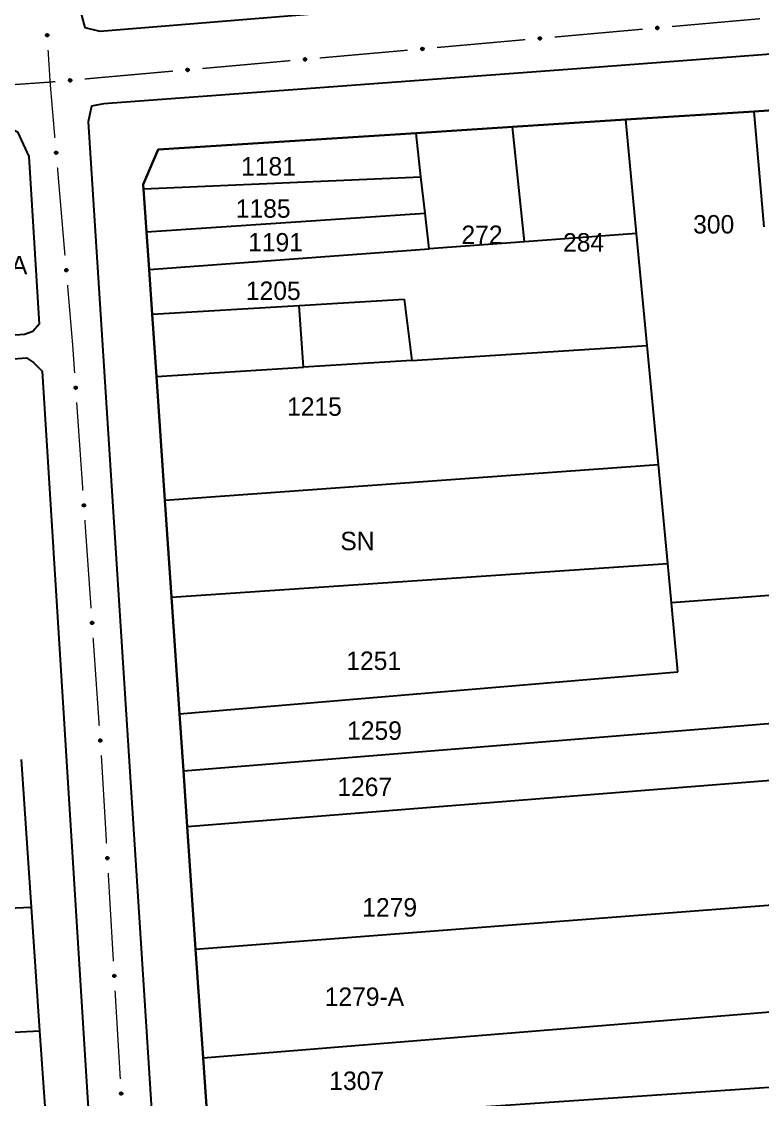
# Model space of a CAD drawing. Extents: x 201225 to 202591, y 4854937 to 4856079.
# Drawn here: x 201458.7 to 201559.3, y 4855629.6 to 4855775.9 of the extents above; entities that cross this region are included whole.
import ezdxf
from ezdxf.enums import TextEntityAlignment as Align

# ---------------------------------------------------------------- set-up
doc = ezdxf.new("R2010")
doc.units = 0
doc.header["$LTSCALE"] = 1.5
doc.header["$MEASUREMENT"] = 0
for name, color, linetype in [('CD_MALHA_LOTES', 7, 'CONTINUOUS'), ('RU-QUADRA', 210, 'CONTINUOUS'), ('SV-EIXO-RUA-PAV', 20, 'CONTINUOUS'), ('SV-RUA-PAVIM', 7, 'CONTINUOUS'), ('Th_NmrPort', 7, 'CONTINUOUS')]:
    doc.layers.add(name, color=color, linetype=linetype)

msp = doc.modelspace()

# ---------------------------------------------------------------- linework, layer by layer
at = {"layer": 'CD_MALHA_LOTES', "linetype": 'Continuous', "flags": 128}
for points in [[(201540.74, 4855762.63), (201558.13, 4855763.75)], [(201558.13, 4855763.75), (201564.02, 4855764.12)], [(201559.51, 4855748.07), (201558.13, 4855763.75)], [(201512.27, 4855760.81), (201525.34, 4855761.65)], [(201525.34, 4855761.65), (201540.74, 4855762.63)], [(201526.98, 4855746.05), (201525.34, 4855761.65)], [(201542.2, 4855747.17), (201540.74, 4855762.63)], [(201477.27, 4855758.58), (201512.27, 4855760.81)], [(201512.93, 4855754.87), (201512.27, 4855760.81)], [(201475.25, 4855753.83), (201477.27, 4855758.58)], [(201475.29, 4855753.23), (201512.93, 4855754.87)], [(201513.49, 4855749.92), (201512.93, 4855754.87)], [(201475.29, 4855753.23), (201475.25, 4855753.83)], [(201475.69, 4855747.4), (201475.29, 4855753.23)], [(201475.69, 4855747.4), (201513.49, 4855749.92)], [(201514.03, 4855745.09), (201513.49, 4855749.92)], [(201476.04, 4855742.28), (201475.69, 4855747.4)], [(201542.2, 4855747.17), (201526.98, 4855746.05)], [(201543.63, 4855731.99), (201542.2, 4855747.17)], [(201526.98, 4855746.05), (201514.03, 4855745.09)], [(201476.04, 4855742.28), (201514.03, 4855745.09)], [(201476.46, 4855736.21), (201476.04, 4855742.28)], [(201496.42, 4855737.41), (201510.66, 4855738.27)], [(201510.66, 4855738.27), (201511.68, 4855729.95)], [(201476.46, 4855736.21), (201496.42, 4855737.41)], [(201497, 4855729.02), (201496.42, 4855737.41)], [(201477.04, 4855727.75), (201476.46, 4855736.21)], [(201511.68, 4855729.95), (201543.63, 4855731.99)], [(201545.15, 4855715.82), (201543.63, 4855731.99)], [(201511.68, 4855729.95), (201497, 4855729.02)], [(201477.04, 4855727.75), (201497, 4855729.02)], [(201478.18, 4855711), (201477.04, 4855727.75)], [(201478.18, 4855711), (201545.15, 4855715.82)], [(201546.42, 4855702.37), (201545.15, 4855715.82)], [(201479.08, 4855697.82), (201478.18, 4855711)], [(201479.08, 4855697.82), (201546.42, 4855702.37)], [(201546.92, 4855697.05), (201546.42, 4855702.37)], [(201480.17, 4855681.98), (201479.08, 4855697.82)], [(201563.87, 4855698.33), (201546.92, 4855697.05)], [(201547.78, 4855687.68), (201546.92, 4855697.05)], [(201480.17, 4855681.98), (201547.78, 4855687.68)], [(201480.69, 4855674.26), (201480.17, 4855681.98)], [(201480.69, 4855674.26), (201580.23, 4855682.3)], [(201458.67, 4855675.79), (201460.03, 4855655.73)], [(201481.21, 4855666.68), (201480.69, 4855674.26)], [(201481.21, 4855666.68), (201580.93, 4855674.6)], [(201482.35, 4855650.02), (201481.21, 4855666.68)], [(201482.35, 4855650.02), (201582.46, 4855657.75)], [(201361.25, 4855651.47), (201460.03, 4855655.73)], [(201460.03, 4855655.73), (201461.18, 4855638.96)], [(201483.36, 4855635.31), (201482.35, 4855650.02)], [(201483.36, 4855635.31), (201583.76, 4855643.45)], [(201362.4, 4855633.83), (201461.18, 4855638.96)], [(201461.18, 4855638.96), (201461.97, 4855627.4)], [(201483.99, 4855626.13), (201483.36, 4855635.31)], [(201483.99, 4855626.13), (201584.71, 4855632.98)]]:
    msp.add_lwpolyline(points, dxfattribs=at)
at = {"layer": 'RU-QUADRA', "linetype": 'Continuous', "flags": 128}
for points in [[(201564.02, 4855764.12), (201558.13, 4855763.75), (201540.74, 4855762.63), (201525.34, 4855761.65), (201512.27, 4855760.81), (201477.27, 4855758.58), (201475.25, 4855753.83), (201475.29, 4855753.23), (201475.69, 4855747.4), (201476.04, 4855742.28), (201476.46, 4855736.21), (201477.04, 4855727.75), (201478.18, 4855711), (201479.08, 4855697.82), (201480.17, 4855681.98), (201480.69, 4855674.26), (201481.21, 4855666.68), (201482.35, 4855650.02), (201483.36, 4855635.31), (201483.99, 4855626.13)], [(201458.67, 4855675.79), (201460.03, 4855655.73), (201461.18, 4855638.96), (201461.97, 4855627.4)]]:
    msp.add_lwpolyline(points, dxfattribs=at)
at = {"layer": 'SV-EIXO-RUA-PAV', "const_width": 0.18}
for points in [[(201547, 4855775.26), (201558.95, 4855776.32)], [(201531.06, 4855773.83), (201543.01, 4855774.9)], [(201515.12, 4855772.41), (201527.08, 4855773.48)], [(201462.33, 4855772.08), (201462.58, 4855768.09)], [(201499.19, 4855770.99), (201511.14, 4855772.05)], [(201483.25, 4855769.56), (201495.2, 4855770.63)], [(201467.31, 4855768.14), (201479.27, 4855769.21)], [(201451.36, 4855766.94), (201462.33, 4855767.7)], [(201462.33, 4855767.7), (201462.6, 4855767.72)], [(201462.58, 4855768.09), (201462.6, 4855767.72)], [(201462.6, 4855767.72), (201463.33, 4855767.79)], [(201462.6, 4855767.72), (201463.25, 4855760.12)], [(201463.6, 4855756.13), (201464.62, 4855744.18)], [(201464.97, 4855740.19), (201465.65, 4855732.22)], [(201465.65, 4855732.22), (201465.66, 4855732.14)], [(201465.66, 4855732.14), (201465.93, 4855728.23)], [(201466.21, 4855724.24), (201467.05, 4855712.27)], [(201467.32, 4855708.28), (201468.16, 4855696.31)], [(201468.44, 4855692.32), (201469.27, 4855680.35)], [(201469.55, 4855676.36), (201469.6, 4855675.64)], [(201469.6, 4855675.64), (201470.26, 4855664.38)], [(201470.49, 4855660.39), (201471.19, 4855648.41)], [(201471.42, 4855644.41), (201472.13, 4855632.43)]]:
    msp.add_lwpolyline(points, dxfattribs=at)
at = {"layer": 'SV-EIXO-RUA-PAV'}
for points in [[(201544.85, 4855775.17), (201544.88, 4855775.21), (201544.92, 4855775.24), (201544.95, 4855775.25), (201544.99, 4855775.26), (201545.02, 4855775.26), (201545.06, 4855775.25), (201545.09, 4855775.23), (201545.13, 4855775.2), (201545.16, 4855775.16), (201545.17, 4855775.13), (201545.18, 4855775.1), (201545.18, 4855775.06), (201545.17, 4855775.02), (201545.15, 4855774.99), (201545.12, 4855774.95), (201545.09, 4855774.92), (201545.05, 4855774.91), (201545.02, 4855774.9), (201544.98, 4855774.9), (201544.95, 4855774.91), (201544.91, 4855774.93), (201544.87, 4855774.96), (201544.84, 4855775), (201544.83, 4855775.03), (201544.83, 4855775.06), (201544.83, 4855775.1), (201544.83, 4855775.14), (201544.85, 4855775.17)], [(201462.3, 4855774.23), (201462.34, 4855774.2), (201462.36, 4855774.16), (201462.38, 4855774.13), (201462.38, 4855774.09), (201462.38, 4855774.06), (201462.37, 4855774.02), (201462.35, 4855773.99), (201462.32, 4855773.95), (201462.28, 4855773.92), (201462.25, 4855773.91), (201462.21, 4855773.91), (201462.18, 4855773.91), (201462.14, 4855773.92), (201462.11, 4855773.94), (201462.07, 4855773.97), (201462.04, 4855774), (201462.03, 4855774.04), (201462.03, 4855774.07), (201462.03, 4855774.11), (201462.04, 4855774.14), (201462.06, 4855774.18), (201462.09, 4855774.22), (201462.12, 4855774.24), (201462.16, 4855774.25), (201462.19, 4855774.26), (201462.23, 4855774.26), (201462.26, 4855774.25), (201462.3, 4855774.23)], [(201528.92, 4855773.75), (201528.95, 4855773.79), (201528.98, 4855773.82), (201529.02, 4855773.83), (201529.05, 4855773.83), (201529.08, 4855773.83), (201529.12, 4855773.83), (201529.16, 4855773.81), (201529.2, 4855773.78), (201529.22, 4855773.74), (201529.24, 4855773.71), (201529.24, 4855773.67), (201529.24, 4855773.64), (201529.23, 4855773.6), (201529.22, 4855773.56), (201529.18, 4855773.53), (201529.15, 4855773.5), (201529.12, 4855773.49), (201529.08, 4855773.48), (201529.04, 4855773.48), (201529.01, 4855773.49), (201528.97, 4855773.51), (201528.93, 4855773.54), (201528.91, 4855773.57), (201528.9, 4855773.61), (201528.89, 4855773.64), (201528.89, 4855773.68), (201528.9, 4855773.71), (201528.92, 4855773.75)], [(201512.98, 4855772.33), (201513.01, 4855772.37), (201513.04, 4855772.39), (201513.08, 4855772.41), (201513.11, 4855772.41), (201513.15, 4855772.41), (201513.18, 4855772.4), (201513.22, 4855772.39), (201513.26, 4855772.36), (201513.28, 4855772.32), (201513.3, 4855772.28), (201513.31, 4855772.25), (201513.31, 4855772.22), (201513.3, 4855772.18), (201513.28, 4855772.14), (201513.25, 4855772.1), (201513.21, 4855772.08), (201513.18, 4855772.07), (201513.14, 4855772.06), (201513.11, 4855772.06), (201513.07, 4855772.07), (201513.03, 4855772.08), (201513, 4855772.12), (201512.97, 4855772.15), (201512.96, 4855772.18), (201512.95, 4855772.22), (201512.95, 4855772.25), (201512.96, 4855772.29), (201512.98, 4855772.33)], [(201497.04, 4855770.91), (201497.07, 4855770.94), (201497.11, 4855770.97), (201497.14, 4855770.98), (201497.18, 4855770.99), (201497.21, 4855770.99), (201497.25, 4855770.98), (201497.28, 4855770.96), (201497.32, 4855770.93), (201497.35, 4855770.9), (201497.36, 4855770.86), (201497.37, 4855770.83), (201497.37, 4855770.79), (201497.36, 4855770.76), (201497.34, 4855770.72), (201497.31, 4855770.68), (201497.28, 4855770.65), (201497.24, 4855770.64), (201497.21, 4855770.64), (201497.17, 4855770.64), (201497.14, 4855770.64), (201497.1, 4855770.66), (201497.06, 4855770.69), (201497.03, 4855770.73), (201497.02, 4855770.76), (201497.02, 4855770.8), (201497.02, 4855770.83), (201497.02, 4855770.87), (201497.04, 4855770.91)], [(201481.11, 4855769.48), (201481.14, 4855769.52), (201481.17, 4855769.55), (201481.21, 4855769.56), (201481.24, 4855769.56), (201481.27, 4855769.57), (201481.31, 4855769.56), (201481.35, 4855769.54), (201481.39, 4855769.51), (201481.41, 4855769.47), (201481.43, 4855769.44), (201481.43, 4855769.4), (201481.43, 4855769.37), (201481.42, 4855769.33), (201481.41, 4855769.3), (201481.37, 4855769.26), (201481.34, 4855769.23), (201481.31, 4855769.22), (201481.27, 4855769.21), (201481.23, 4855769.21), (201481.2, 4855769.22), (201481.16, 4855769.24), (201481.12, 4855769.27), (201481.1, 4855769.3), (201481.09, 4855769.34), (201481.08, 4855769.37), (201481.08, 4855769.41), (201481.09, 4855769.44), (201481.11, 4855769.48)], [(201465.17, 4855768.06), (201465.2, 4855768.1), (201465.23, 4855768.12), (201465.27, 4855768.14), (201465.3, 4855768.14), (201465.34, 4855768.14), (201465.37, 4855768.13), (201465.41, 4855768.12), (201465.45, 4855768.09), (201465.47, 4855768.05), (201465.49, 4855768.02), (201465.5, 4855767.98), (201465.5, 4855767.95), (201465.49, 4855767.91), (201465.47, 4855767.87), (201465.44, 4855767.83), (201465.4, 4855767.81), (201465.37, 4855767.8), (201465.33, 4855767.79), (201465.3, 4855767.79), (201465.26, 4855767.8), (201465.22, 4855767.82), (201465.19, 4855767.85), (201465.16, 4855767.88), (201465.15, 4855767.92), (201465.14, 4855767.95), (201465.14, 4855767.99), (201465.15, 4855768.02), (201465.17, 4855768.06)], [(201463.52, 4855758.28), (201463.56, 4855758.25), (201463.59, 4855758.21), (201463.6, 4855758.18), (201463.6, 4855758.15), (201463.6, 4855758.11), (201463.6, 4855758.08), (201463.58, 4855758.04), (201463.55, 4855758), (201463.51, 4855757.97), (201463.48, 4855757.96), (201463.44, 4855757.95), (201463.41, 4855757.95), (201463.37, 4855757.96), (201463.33, 4855757.98), (201463.3, 4855758.01), (201463.27, 4855758.05), (201463.26, 4855758.08), (201463.25, 4855758.12), (201463.25, 4855758.15), (201463.26, 4855758.19), (201463.28, 4855758.23), (201463.31, 4855758.26), (201463.34, 4855758.29), (201463.38, 4855758.3), (201463.41, 4855758.31), (201463.45, 4855758.31), (201463.48, 4855758.3), (201463.52, 4855758.28)], [(201464.89, 4855742.34), (201464.93, 4855742.31), (201464.96, 4855742.27), (201464.97, 4855742.24), (201464.98, 4855742.2), (201464.98, 4855742.17), (201464.97, 4855742.13), (201464.95, 4855742.1), (201464.92, 4855742.06), (201464.88, 4855742.03), (201464.85, 4855742.02), (201464.81, 4855742.01), (201464.78, 4855742.01), (201464.74, 4855742.02), (201464.7, 4855742.04), (201464.67, 4855742.07), (201464.64, 4855742.11), (201464.63, 4855742.14), (201464.62, 4855742.18), (201464.62, 4855742.21), (201464.63, 4855742.25), (201464.65, 4855742.28), (201464.68, 4855742.32), (201464.71, 4855742.35), (201464.75, 4855742.36), (201464.78, 4855742.36), (201464.82, 4855742.37), (201464.86, 4855742.36), (201464.89, 4855742.34)], [(201466.17, 4855726.39), (201466.21, 4855726.36), (201466.23, 4855726.32), (201466.25, 4855726.29), (201466.25, 4855726.25), (201466.25, 4855726.22), (201466.24, 4855726.18), (201466.22, 4855726.15), (201466.19, 4855726.11), (201466.16, 4855726.08), (201466.12, 4855726.07), (201466.09, 4855726.06), (201466.05, 4855726.06), (201466.02, 4855726.07), (201465.98, 4855726.09), (201465.94, 4855726.13), (201465.92, 4855726.16), (201465.9, 4855726.19), (201465.9, 4855726.23), (201465.9, 4855726.27), (201465.91, 4855726.3), (201465.93, 4855726.34), (201465.96, 4855726.37), (201465.99, 4855726.4), (201466.03, 4855726.41), (201466.06, 4855726.42), (201466.1, 4855726.42), (201466.13, 4855726.41), (201466.17, 4855726.39)], [(201467.28, 4855710.43), (201467.32, 4855710.4), (201467.35, 4855710.36), (201467.36, 4855710.33), (201467.36, 4855710.29), (201467.36, 4855710.26), (201467.36, 4855710.22), (201467.34, 4855710.18), (201467.31, 4855710.15), (201467.27, 4855710.12), (201467.23, 4855710.11), (201467.2, 4855710.1), (201467.17, 4855710.1), (201467.13, 4855710.11), (201467.09, 4855710.13), (201467.05, 4855710.16), (201467.03, 4855710.2), (201467.02, 4855710.23), (201467.01, 4855710.27), (201467.01, 4855710.3), (201467.02, 4855710.34), (201467.04, 4855710.38), (201467.07, 4855710.41), (201467.11, 4855710.44), (201467.14, 4855710.45), (201467.18, 4855710.45), (201467.21, 4855710.45), (201467.25, 4855710.45), (201467.28, 4855710.43)], [(201468.4, 4855694.47), (201468.43, 4855694.43), (201468.46, 4855694.4), (201468.47, 4855694.36), (201468.48, 4855694.33), (201468.48, 4855694.3), (201468.47, 4855694.26), (201468.45, 4855694.22), (201468.42, 4855694.19), (201468.38, 4855694.16), (201468.35, 4855694.15), (201468.31, 4855694.14), (201468.28, 4855694.14), (201468.24, 4855694.15), (201468.2, 4855694.17), (201468.17, 4855694.2), (201468.14, 4855694.24), (201468.13, 4855694.27), (201468.12, 4855694.31), (201468.13, 4855694.34), (201468.13, 4855694.38), (201468.15, 4855694.42), (201468.19, 4855694.45), (201468.22, 4855694.48), (201468.25, 4855694.49), (201468.29, 4855694.49), (201468.32, 4855694.49), (201468.36, 4855694.49), (201468.4, 4855694.47)], [(201469.51, 4855678.51), (201469.55, 4855678.47), (201469.57, 4855678.44), (201469.59, 4855678.4), (201469.59, 4855678.37), (201469.59, 4855678.33), (201469.58, 4855678.3), (201469.56, 4855678.26), (201469.53, 4855678.22), (201469.49, 4855678.2), (201469.46, 4855678.19), (201469.43, 4855678.18), (201469.39, 4855678.18), (201469.35, 4855678.19), (201469.32, 4855678.21), (201469.28, 4855678.24), (201469.26, 4855678.28), (201469.24, 4855678.31), (201469.24, 4855678.35), (201469.24, 4855678.38), (201469.25, 4855678.42), (201469.27, 4855678.45), (201469.3, 4855678.49), (201469.33, 4855678.52), (201469.37, 4855678.53), (201469.4, 4855678.53), (201469.44, 4855678.53), (201469.47, 4855678.53), (201469.51, 4855678.51)], [(201470.48, 4855662.53), (201470.51, 4855662.5), (201470.54, 4855662.47), (201470.55, 4855662.43), (201470.55, 4855662.4), (201470.55, 4855662.36), (201470.54, 4855662.33), (201470.53, 4855662.29), (201470.49, 4855662.25), (201470.46, 4855662.23), (201470.42, 4855662.21), (201470.39, 4855662.21), (201470.35, 4855662.21), (201470.32, 4855662.22), (201470.28, 4855662.24), (201470.24, 4855662.27), (201470.22, 4855662.31), (201470.21, 4855662.34), (201470.2, 4855662.38), (201470.2, 4855662.41), (201470.21, 4855662.45), (201470.23, 4855662.49), (201470.26, 4855662.52), (201470.3, 4855662.55), (201470.33, 4855662.56), (201470.37, 4855662.56), (201470.4, 4855662.56), (201470.44, 4855662.55), (201470.48, 4855662.53)], [(201471.41, 4855646.56), (201471.45, 4855646.53), (201471.47, 4855646.49), (201471.48, 4855646.46), (201471.49, 4855646.42), (201471.49, 4855646.39), (201471.48, 4855646.35), (201471.46, 4855646.32), (201471.43, 4855646.28), (201471.39, 4855646.26), (201471.36, 4855646.24), (201471.32, 4855646.24), (201471.29, 4855646.24), (201471.25, 4855646.25), (201471.21, 4855646.27), (201471.18, 4855646.3), (201471.15, 4855646.33), (201471.14, 4855646.37), (201471.14, 4855646.4), (201471.14, 4855646.44), (201471.15, 4855646.47), (201471.16, 4855646.51), (201471.2, 4855646.55), (201471.23, 4855646.57), (201471.27, 4855646.58), (201471.3, 4855646.59), (201471.34, 4855646.59), (201471.37, 4855646.58), (201471.41, 4855646.56)], [(201472.34, 4855630.59), (201472.38, 4855630.56), (201472.41, 4855630.52), (201472.42, 4855630.49), (201472.42, 4855630.45), (201472.42, 4855630.42), (201472.41, 4855630.38), (201472.39, 4855630.34), (201472.36, 4855630.31), (201472.32, 4855630.28), (201472.29, 4855630.27), (201472.25, 4855630.26), (201472.22, 4855630.26), (201472.18, 4855630.27), (201472.15, 4855630.29), (201472.11, 4855630.33), (201472.09, 4855630.36), (201472.07, 4855630.4), (201472.07, 4855630.43), (201472.07, 4855630.47), (201472.08, 4855630.5), (201472.1, 4855630.54), (201472.13, 4855630.58), (201472.17, 4855630.6), (201472.2, 4855630.61), (201472.23, 4855630.62), (201472.27, 4855630.62), (201472.31, 4855630.61), (201472.34, 4855630.59)]]:
    msp.add_lwpolyline(points, close=True, dxfattribs=at)
for points in [[(201544.83, 4855775.14), (201545.13, 4855775.2)], [(201544.83, 4855775.12), (201545.14, 4855775.18)], [(201544.83, 4855775.1), (201545.16, 4855775.16)], [(201544.83, 4855775.08), (201545.16, 4855775.15)], [(201544.83, 4855775.06), (201545.17, 4855775.13)], [(201544.83, 4855775.05), (201545.17, 4855775.11)], [(201544.83, 4855775.03), (201545.18, 4855775.1)], [(201544.84, 4855775.15), (201545.11, 4855775.21)], [(201544.84, 4855775.01), (201545.18, 4855775.08)], [(201544.84, 4855775), (201545.18, 4855775.06)], [(201544.85, 4855775.17), (201545.09, 4855775.23)], [(201544.86, 4855774.98), (201545.17, 4855775.04)], [(201544.87, 4855775.19), (201545.07, 4855775.24)], [(201544.87, 4855774.96), (201545.17, 4855775.02)], [(201544.88, 4855775.21), (201545.06, 4855775.25)], [(201544.89, 4855774.95), (201545.16, 4855775)], [(201544.9, 4855775.23), (201545.03, 4855775.25)], [(201544.91, 4855774.93), (201545.15, 4855774.99)], [(201544.92, 4855775.24), (201545.02, 4855775.26)], [(201544.93, 4855774.92), (201545.13, 4855774.97)], [(201544.95, 4855774.91), (201545.12, 4855774.95)], [(201544.97, 4855774.91), (201545.1, 4855774.93)], [(201544.98, 4855774.9), (201545.09, 4855774.92)], [(201462.03, 4855774.12), (201462.06, 4855773.99)], [(201462.03, 4855774.11), (201462.04, 4855774)], [(201462.04, 4855774.14), (201462.07, 4855773.97)], [(201462.05, 4855774.16), (201462.09, 4855773.96)], [(201462.06, 4855774.18), (201462.11, 4855773.94)], [(201462.07, 4855774.19), (201462.12, 4855773.93)], [(201462.09, 4855774.22), (201462.14, 4855773.92)], [(201462.11, 4855774.23), (201462.16, 4855773.92)], [(201462.12, 4855774.24), (201462.18, 4855773.91)], [(201462.14, 4855774.24), (201462.2, 4855773.91)], [(201462.16, 4855774.25), (201462.21, 4855773.91)], [(201462.17, 4855774.25), (201462.23, 4855773.91)], [(201462.19, 4855774.26), (201462.25, 4855773.91)], [(201462.21, 4855774.25), (201462.27, 4855773.92)], [(201462.23, 4855774.26), (201462.28, 4855773.92)], [(201462.25, 4855774.25), (201462.3, 4855773.94)], [(201462.26, 4855774.25), (201462.32, 4855773.95)], [(201462.28, 4855774.24), (201462.33, 4855773.97)], [(201462.3, 4855774.23), (201462.35, 4855773.99)], [(201462.32, 4855774.21), (201462.36, 4855774.01)], [(201462.34, 4855774.2), (201462.37, 4855774.02)], [(201462.35, 4855774.18), (201462.37, 4855774.05)], [(201462.36, 4855774.16), (201462.38, 4855774.06)], [(201528.89, 4855773.68), (201529.22, 4855773.74)], [(201528.89, 4855773.66), (201529.22, 4855773.73)], [(201528.89, 4855773.64), (201529.24, 4855773.71)], [(201528.9, 4855773.71), (201529.2, 4855773.78)], [(201528.9, 4855773.7), (201529.2, 4855773.76)], [(201528.9, 4855773.62), (201529.24, 4855773.69)], [(201528.9, 4855773.61), (201529.24, 4855773.67)], [(201528.91, 4855773.73), (201529.17, 4855773.79)], [(201528.91, 4855773.59), (201529.24, 4855773.65)], [(201528.91, 4855773.57), (201529.24, 4855773.64)], [(201528.92, 4855773.75), (201529.16, 4855773.81)], [(201528.92, 4855773.56), (201529.23, 4855773.62)], [(201528.93, 4855773.77), (201529.13, 4855773.82)], [(201528.93, 4855773.54), (201529.23, 4855773.6)], [(201528.95, 4855773.79), (201529.12, 4855773.83)], [(201528.96, 4855773.53), (201529.22, 4855773.58)], [(201528.97, 4855773.8), (201529.09, 4855773.83)], [(201528.97, 4855773.51), (201529.22, 4855773.56)], [(201528.98, 4855773.82), (201529.08, 4855773.83)], [(201529, 4855773.5), (201529.19, 4855773.54)], [(201529.01, 4855773.49), (201529.18, 4855773.53)], [(201529.03, 4855773.49), (201529.16, 4855773.51)], [(201529.04, 4855773.48), (201529.15, 4855773.5)], [(201512.95, 4855772.25), (201513.28, 4855772.32)], [(201512.95, 4855772.22), (201513.3, 4855772.28)], [(201512.96, 4855772.29), (201513.26, 4855772.36)], [(201512.96, 4855772.27), (201513.27, 4855772.34)], [(201512.96, 4855772.24), (201513.29, 4855772.3)], [(201512.96, 4855772.2), (201513.3, 4855772.26)], [(201512.96, 4855772.18), (201513.31, 4855772.25)], [(201512.97, 4855772.31), (201513.24, 4855772.37)], [(201512.97, 4855772.17), (201513.3, 4855772.23)], [(201512.97, 4855772.15), (201513.31, 4855772.22)], [(201512.98, 4855772.33), (201513.22, 4855772.39)], [(201512.99, 4855772.13), (201513.3, 4855772.2)], [(201513, 4855772.35), (201513.19, 4855772.39)], [(201513, 4855772.12), (201513.3, 4855772.18)], [(201513.01, 4855772.37), (201513.18, 4855772.4)], [(201513.02, 4855772.1), (201513.28, 4855772.16)], [(201513.03, 4855772.38), (201513.16, 4855772.41)], [(201513.03, 4855772.08), (201513.28, 4855772.14)], [(201513.04, 4855772.39), (201513.15, 4855772.41)], [(201513.06, 4855772.08), (201513.25, 4855772.12)], [(201513.07, 4855772.07), (201513.25, 4855772.1)], [(201513.09, 4855772.06), (201513.22, 4855772.09)], [(201513.11, 4855772.06), (201513.21, 4855772.08)], [(201497.02, 4855770.87), (201497.32, 4855770.93)], [(201497.02, 4855770.85), (201497.33, 4855770.91)], [(201497.02, 4855770.83), (201497.35, 4855770.9)], [(201497.02, 4855770.82), (201497.35, 4855770.88)], [(201497.02, 4855770.8), (201497.36, 4855770.86)], [(201497.02, 4855770.78), (201497.36, 4855770.84)], [(201497.02, 4855770.76), (201497.37, 4855770.83)], [(201497.03, 4855770.88), (201497.3, 4855770.95)], [(201497.03, 4855770.74), (201497.37, 4855770.81)], [(201497.03, 4855770.73), (201497.37, 4855770.79)], [(201497.04, 4855770.91), (201497.28, 4855770.96)], [(201497.05, 4855770.71), (201497.36, 4855770.77)], [(201497.06, 4855770.93), (201497.26, 4855770.97)], [(201497.06, 4855770.69), (201497.36, 4855770.76)], [(201497.07, 4855770.94), (201497.25, 4855770.98)], [(201497.08, 4855770.68), (201497.35, 4855770.74)], [(201497.09, 4855770.96), (201497.22, 4855770.98)], [(201497.1, 4855770.66), (201497.34, 4855770.72)], [(201497.11, 4855770.97), (201497.21, 4855770.99)], [(201497.12, 4855770.66), (201497.32, 4855770.7)], [(201497.14, 4855770.64), (201497.31, 4855770.68)], [(201497.16, 4855770.64), (201497.29, 4855770.67)], [(201497.17, 4855770.64), (201497.28, 4855770.65)], [(201481.08, 4855769.41), (201481.41, 4855769.47)], [(201481.08, 4855769.39), (201481.41, 4855769.46)], [(201481.08, 4855769.37), (201481.43, 4855769.44)], [(201481.09, 4855769.44), (201481.39, 4855769.51)], [(201481.09, 4855769.43), (201481.39, 4855769.49)], [(201481.09, 4855769.36), (201481.43, 4855769.42)], [(201481.09, 4855769.34), (201481.43, 4855769.4)], [(201481.1, 4855769.46), (201481.36, 4855769.52)], [(201481.1, 4855769.32), (201481.43, 4855769.39)], [(201481.1, 4855769.3), (201481.43, 4855769.37)], [(201481.11, 4855769.48), (201481.35, 4855769.54)], [(201481.11, 4855769.29), (201481.42, 4855769.35)], [(201481.12, 4855769.5), (201481.32, 4855769.55)], [(201481.12, 4855769.27), (201481.42, 4855769.33)], [(201481.14, 4855769.52), (201481.31, 4855769.56)], [(201481.15, 4855769.26), (201481.41, 4855769.31)], [(201481.16, 4855769.54), (201481.28, 4855769.56)], [(201481.16, 4855769.24), (201481.41, 4855769.3)], [(201481.17, 4855769.55), (201481.27, 4855769.57)], [(201481.19, 4855769.23), (201481.38, 4855769.28)], [(201481.2, 4855769.22), (201481.37, 4855769.26)], [(201481.22, 4855769.22), (201481.35, 4855769.24)], [(201481.23, 4855769.21), (201481.34, 4855769.23)], [(201465.14, 4855767.99), (201465.47, 4855768.05)], [(201465.14, 4855767.95), (201465.49, 4855768.02)], [(201465.15, 4855768.02), (201465.45, 4855768.09)], [(201465.15, 4855768), (201465.46, 4855768.07)], [(201465.15, 4855767.97), (201465.48, 4855768.03)], [(201465.15, 4855767.93), (201465.49, 4855768)], [(201465.15, 4855767.92), (201465.5, 4855767.98)], [(201465.16, 4855768.04), (201465.43, 4855768.1)], [(201465.16, 4855767.9), (201465.49, 4855767.96)], [(201465.16, 4855767.88), (201465.5, 4855767.95)], [(201465.17, 4855768.06), (201465.41, 4855768.12)], [(201465.18, 4855767.86), (201465.49, 4855767.93)], [(201465.19, 4855768.08), (201465.39, 4855768.12)], [(201465.19, 4855767.85), (201465.49, 4855767.91)], [(201465.2, 4855768.1), (201465.37, 4855768.13)], [(201465.21, 4855767.83), (201465.47, 4855767.89)], [(201465.22, 4855768.11), (201465.35, 4855768.14)], [(201465.22, 4855767.82), (201465.47, 4855767.87)], [(201465.23, 4855768.12), (201465.34, 4855768.14)], [(201465.25, 4855767.81), (201465.45, 4855767.85)], [(201465.26, 4855767.8), (201465.44, 4855767.83)], [(201465.28, 4855767.8), (201465.41, 4855767.82)], [(201465.3, 4855767.79), (201465.4, 4855767.81)], [(201463.25, 4855758.15), (201463.27, 4855758.05)], [(201463.26, 4855758.19), (201463.3, 4855758.01)], [(201463.26, 4855758.17), (201463.28, 4855758.04)], [(201463.27, 4855758.2), (201463.31, 4855758)], [(201463.28, 4855758.23), (201463.33, 4855757.98)], [(201463.3, 4855758.24), (201463.35, 4855757.97)], [(201463.31, 4855758.26), (201463.37, 4855757.96)], [(201463.33, 4855758.27), (201463.39, 4855757.96)], [(201463.34, 4855758.29), (201463.41, 4855757.95)], [(201463.36, 4855758.29), (201463.42, 4855757.96)], [(201463.38, 4855758.3), (201463.44, 4855757.95)], [(201463.4, 4855758.3), (201463.46, 4855757.96)], [(201463.41, 4855758.31), (201463.48, 4855757.96)], [(201463.43, 4855758.3), (201463.5, 4855757.97)], [(201463.45, 4855758.31), (201463.51, 4855757.97)], [(201463.47, 4855758.3), (201463.53, 4855757.99)], [(201463.48, 4855758.3), (201463.55, 4855758)], [(201463.5, 4855758.29), (201463.56, 4855758.02)], [(201463.52, 4855758.28), (201463.58, 4855758.04)], [(201463.54, 4855758.26), (201463.59, 4855758.06)], [(201463.56, 4855758.25), (201463.6, 4855758.08)], [(201463.58, 4855758.23), (201463.6, 4855758.1)], [(201463.59, 4855758.21), (201463.6, 4855758.11)], [(201464.62, 4855742.21), (201464.64, 4855742.11)], [(201464.63, 4855742.25), (201464.67, 4855742.07)], [(201464.63, 4855742.22), (201464.65, 4855742.09)], [(201464.64, 4855742.26), (201464.68, 4855742.06)], [(201464.65, 4855742.28), (201464.7, 4855742.04)], [(201464.67, 4855742.3), (201464.72, 4855742.03)], [(201464.68, 4855742.32), (201464.74, 4855742.02)], [(201464.7, 4855742.33), (201464.76, 4855742.02)], [(201464.71, 4855742.35), (201464.78, 4855742.01)], [(201464.73, 4855742.35), (201464.8, 4855742.02)], [(201464.75, 4855742.36), (201464.81, 4855742.01)], [(201464.77, 4855742.36), (201464.83, 4855742.02)], [(201464.78, 4855742.36), (201464.85, 4855742.02)], [(201464.8, 4855742.36), (201464.87, 4855742.03)], [(201464.82, 4855742.37), (201464.88, 4855742.03)], [(201464.84, 4855742.36), (201464.9, 4855742.05)], [(201464.86, 4855742.36), (201464.92, 4855742.06)], [(201464.87, 4855742.35), (201464.93, 4855742.08)], [(201464.89, 4855742.34), (201464.95, 4855742.1)], [(201464.91, 4855742.32), (201464.96, 4855742.12)], [(201464.93, 4855742.31), (201464.97, 4855742.13)], [(201464.95, 4855742.29), (201464.97, 4855742.16)], [(201464.96, 4855742.27), (201464.98, 4855742.17)], [(201465.92, 4855726.31), (201465.96, 4855726.12)], [(201465.93, 4855726.34), (201465.98, 4855726.09)], [(201465.94, 4855726.35), (201466, 4855726.09)], [(201465.96, 4855726.37), (201466.02, 4855726.07)], [(201465.98, 4855726.38), (201466.03, 4855726.07)], [(201465.99, 4855726.4), (201466.05, 4855726.06)], [(201466.01, 4855726.4), (201466.07, 4855726.07)], [(201466.03, 4855726.41), (201466.09, 4855726.06)], [(201466.04, 4855726.41), (201466.1, 4855726.07)], [(201466.06, 4855726.42), (201466.12, 4855726.07)], [(201466.08, 4855726.41), (201466.14, 4855726.08)], [(201466.1, 4855726.42), (201466.16, 4855726.08)], [(201466.12, 4855726.41), (201466.17, 4855726.1)], [(201466.13, 4855726.41), (201466.19, 4855726.11)], [(201466.15, 4855726.4), (201466.21, 4855726.13)], [(201466.17, 4855726.39), (201466.22, 4855726.15)], [(201466.19, 4855726.37), (201466.23, 4855726.17)], [(201466.21, 4855726.36), (201466.24, 4855726.18)], [(201466.22, 4855726.34), (201466.24, 4855726.21)], [(201466.23, 4855726.32), (201466.25, 4855726.22)], [(201465.9, 4855726.28), (201465.93, 4855726.15)], [(201465.9, 4855726.27), (201465.92, 4855726.16)], [(201465.91, 4855726.3), (201465.94, 4855726.13)], [(201467.01, 4855710.3), (201467.03, 4855710.2)], [(201467.02, 4855710.34), (201467.05, 4855710.16)], [(201467.02, 4855710.32), (201467.04, 4855710.19)], [(201467.03, 4855710.35), (201467.07, 4855710.16)], [(201467.04, 4855710.38), (201467.09, 4855710.13)], [(201467.06, 4855710.39), (201467.11, 4855710.13)], [(201467.07, 4855710.41), (201467.13, 4855710.11)], [(201467.09, 4855710.42), (201467.15, 4855710.11)], [(201467.11, 4855710.44), (201467.17, 4855710.1)], [(201467.12, 4855710.44), (201467.18, 4855710.11)], [(201467.14, 4855710.45), (201467.2, 4855710.1)], [(201467.16, 4855710.45), (201467.21, 4855710.11)], [(201467.18, 4855710.45), (201467.23, 4855710.11)], [(201467.19, 4855710.45), (201467.25, 4855710.12)], [(201467.21, 4855710.45), (201467.27, 4855710.12)], [(201467.23, 4855710.45), (201467.29, 4855710.14)], [(201467.25, 4855710.45), (201467.31, 4855710.15)], [(201467.26, 4855710.44), (201467.32, 4855710.17)], [(201467.28, 4855710.43), (201467.34, 4855710.18)], [(201467.3, 4855710.41), (201467.35, 4855710.21)], [(201467.32, 4855710.4), (201467.36, 4855710.22)], [(201467.34, 4855710.38), (201467.36, 4855710.25)], [(201467.35, 4855710.36), (201467.36, 4855710.26)], [(201468.13, 4855694.38), (201468.17, 4855694.2)], [(201468.13, 4855694.36), (201468.15, 4855694.23)], [(201468.13, 4855694.34), (201468.14, 4855694.24)], [(201468.15, 4855694.42), (201468.2, 4855694.17)], [(201468.15, 4855694.39), (201468.18, 4855694.19)], [(201468.17, 4855694.43), (201468.22, 4855694.16)], [(201468.19, 4855694.45), (201468.24, 4855694.15)], [(201468.2, 4855694.46), (201468.26, 4855694.15)], [(201468.22, 4855694.48), (201468.28, 4855694.14)], [(201468.24, 4855694.48), (201468.29, 4855694.14)], [(201468.25, 4855694.49), (201468.31, 4855694.14)], [(201468.27, 4855694.49), (201468.33, 4855694.15)], [(201468.29, 4855694.49), (201468.35, 4855694.15)], [(201468.31, 4855694.49), (201468.37, 4855694.16)], [(201468.32, 4855694.49), (201468.38, 4855694.16)], [(201468.34, 4855694.49), (201468.4, 4855694.18)], [(201468.36, 4855694.49), (201468.42, 4855694.19)], [(201468.38, 4855694.48), (201468.43, 4855694.21)], [(201468.4, 4855694.47), (201468.45, 4855694.22)], [(201468.42, 4855694.45), (201468.46, 4855694.25)], [(201468.43, 4855694.43), (201468.47, 4855694.26)], [(201468.45, 4855694.42), (201468.47, 4855694.29)], [(201468.46, 4855694.4), (201468.48, 4855694.3)], [(201469.24, 4855678.39), (201469.27, 4855678.26)], [(201469.24, 4855678.38), (201469.26, 4855678.28)], [(201469.25, 4855678.42), (201469.28, 4855678.24)], [(201469.26, 4855678.43), (201469.3, 4855678.23)], [(201469.27, 4855678.45), (201469.32, 4855678.21)], [(201469.28, 4855678.47), (201469.34, 4855678.2)], [(201469.3, 4855678.49), (201469.35, 4855678.19)], [(201469.31, 4855678.5), (201469.37, 4855678.19)], [(201469.33, 4855678.52), (201469.39, 4855678.18)], [(201469.35, 4855678.52), (201469.41, 4855678.18)], [(201469.37, 4855678.53), (201469.43, 4855678.18)], [(201469.38, 4855678.53), (201469.44, 4855678.18)], [(201469.4, 4855678.53), (201469.46, 4855678.19)], [(201469.42, 4855678.53), (201469.48, 4855678.2)], [(201469.44, 4855678.53), (201469.49, 4855678.2)], [(201469.46, 4855678.52), (201469.51, 4855678.22)], [(201469.47, 4855678.53), (201469.53, 4855678.22)], [(201469.49, 4855678.51), (201469.55, 4855678.25)], [(201469.51, 4855678.51), (201469.56, 4855678.26)], [(201469.53, 4855678.49), (201469.57, 4855678.29)], [(201469.55, 4855678.47), (201469.58, 4855678.3)], [(201469.56, 4855678.45), (201469.58, 4855678.33)], [(201469.57, 4855678.44), (201469.59, 4855678.33)], [(201470.2, 4855662.41), (201470.22, 4855662.31)], [(201470.21, 4855662.45), (201470.24, 4855662.27)], [(201470.21, 4855662.43), (201470.23, 4855662.3)], [(201470.22, 4855662.46), (201470.26, 4855662.26)], [(201470.23, 4855662.49), (201470.28, 4855662.24)], [(201470.25, 4855662.5), (201470.3, 4855662.23)], [(201470.26, 4855662.52), (201470.32, 4855662.22)], [(201470.28, 4855662.53), (201470.33, 4855662.22)], [(201470.3, 4855662.55), (201470.35, 4855662.21)], [(201470.31, 4855662.55), (201470.37, 4855662.21)], [(201470.33, 4855662.56), (201470.39, 4855662.21)], [(201470.35, 4855662.56), (201470.4, 4855662.21)], [(201470.37, 4855662.56), (201470.42, 4855662.21)], [(201470.39, 4855662.56), (201470.44, 4855662.23)], [(201470.4, 4855662.56), (201470.46, 4855662.23)], [(201470.42, 4855662.55), (201470.48, 4855662.24)], [(201470.44, 4855662.55), (201470.49, 4855662.25)], [(201470.46, 4855662.54), (201470.51, 4855662.27)], [(201470.48, 4855662.53), (201470.53, 4855662.29)], [(201470.5, 4855662.51), (201470.53, 4855662.31)], [(201470.51, 4855662.5), (201470.54, 4855662.33)], [(201470.53, 4855662.48), (201470.55, 4855662.35)], [(201470.54, 4855662.47), (201470.55, 4855662.36)], [(201471.14, 4855646.45), (201471.16, 4855646.32)], [(201471.14, 4855646.44), (201471.15, 4855646.33)], [(201471.15, 4855646.47), (201471.18, 4855646.3)], [(201471.16, 4855646.51), (201471.21, 4855646.27)], [(201471.16, 4855646.49), (201471.19, 4855646.29)], [(201471.18, 4855646.53), (201471.23, 4855646.26)], [(201471.2, 4855646.55), (201471.25, 4855646.25)], [(201471.21, 4855646.56), (201471.27, 4855646.25)], [(201471.23, 4855646.57), (201471.29, 4855646.24)], [(201471.25, 4855646.58), (201471.3, 4855646.24)], [(201471.27, 4855646.58), (201471.32, 4855646.24)], [(201471.28, 4855646.58), (201471.34, 4855646.24)], [(201471.3, 4855646.59), (201471.36, 4855646.24)], [(201471.32, 4855646.59), (201471.38, 4855646.25)], [(201471.34, 4855646.59), (201471.39, 4855646.26)], [(201471.35, 4855646.58), (201471.41, 4855646.27)], [(201471.37, 4855646.58), (201471.43, 4855646.28)], [(201471.39, 4855646.57), (201471.44, 4855646.3)], [(201471.41, 4855646.56), (201471.46, 4855646.32)], [(201471.43, 4855646.54), (201471.47, 4855646.34)], [(201471.45, 4855646.53), (201471.48, 4855646.35)], [(201471.46, 4855646.51), (201471.48, 4855646.38)], [(201471.47, 4855646.49), (201471.49, 4855646.39)], [(201472.07, 4855630.47), (201472.09, 4855630.36)], [(201472.08, 4855630.5), (201472.11, 4855630.33)], [(201472.08, 4855630.48), (201472.1, 4855630.35)], [(201472.09, 4855630.52), (201472.13, 4855630.32)], [(201472.1, 4855630.54), (201472.15, 4855630.29)], [(201472.12, 4855630.55), (201472.16, 4855630.29)], [(201472.13, 4855630.58), (201472.18, 4855630.27)], [(201472.15, 4855630.59), (201472.2, 4855630.27)], [(201472.17, 4855630.6), (201472.22, 4855630.26)], [(201472.18, 4855630.6), (201472.24, 4855630.27)], [(201472.2, 4855630.61), (201472.25, 4855630.26)], [(201472.22, 4855630.61), (201472.27, 4855630.27)], [(201472.23, 4855630.62), (201472.29, 4855630.27)], [(201472.25, 4855630.61), (201472.31, 4855630.28)], [(201472.27, 4855630.62), (201472.32, 4855630.28)], [(201472.29, 4855630.61), (201472.34, 4855630.3)], [(201472.31, 4855630.61), (201472.36, 4855630.31)], [(201472.32, 4855630.6), (201472.38, 4855630.33)], [(201472.34, 4855630.59), (201472.39, 4855630.34)], [(201472.36, 4855630.57), (201472.4, 4855630.37)], [(201472.38, 4855630.56), (201472.41, 4855630.38)], [(201472.39, 4855630.54), (201472.41, 4855630.41)], [(201472.41, 4855630.52), (201472.42, 4855630.42)]]:
    msp.add_lwpolyline(points, dxfattribs=at)
at = {"layer": 'SV-RUA-PAVIM', "linetype": 'Continuous'}
for points in [[(201458.66, 4855896.74, 12.84), (201466.48, 4855778.28, 13.3), (201467.31, 4855775.11, 13.29), (201469.34, 4855774.61, 13.28), (201534.22, 4855779.96, 14.01), (201620, 4855786.71, 14.31), (201622.81, 4855787.45, 14.35), (201624.89, 4855789.41, 14.38), (201636.8, 4855801.93, 14.45), (201674.5, 4855841.66, 14.63), (201677.34, 4855846.39, 14.66), (201677.83, 4855850.22, 14.66), (201674.86, 4855897.42, 14.66)], [(201569.43, 4855772.21, 14.46), (201535.29, 4855769.63, 13.85), (201469.83, 4855764.78, 13.28), (201468.2, 4855764.45, 13.33), (201467.76, 4855762.34, 13.33), (201476.34, 4855628.95, 12.92), (201481.85, 4855542.22, 12.77), (201482.85, 4855539.07, 12.72), (201485.65, 4855536.34, 12.73), (201487.88, 4855535.96, 12.73), (201503.95, 4855537.02, 12.91), (201612.66, 4855545.23, 13.51), (201691.69, 4855551.18, 13.28), (201694.69, 4855552.55, 13.32), (201696.24, 4855555.64, 13.32), (201690.86, 4855642.16, 14.23)], [(201252.65, 4855742.29, 9.19), (201252.67, 4855745.55, 9.19), (201253.72, 4855748.06, 9.19), (201257.16, 4855748.94, 9.19), (201281, 4855750.3, 9.92), (201285.93, 4855750.88, 9.92), (201402.84, 4855758.67, 11.58), (201455.46, 4855762.29, 13.14), (201458.17, 4855760.97, 13.35), (201459.71, 4855757.64, 13.35), (201461.13, 4855734.86, 13.11), (201460.24, 4855733.87, 13.13), (201459.11, 4855733.47, 13.1), (201399.28, 4855729.29, 13.05), (201399.51, 4855725.73, 12.86), (201459.41, 4855730.31, 13.05), (201460.37, 4855729.67, 13.01), (201461.52, 4855728.48, 13.1), (201467.57, 4855631.31, 12.8), (201473.56, 4855537.83, 12.44)]]:
    msp.add_polyline3d(points, dxfattribs=at)

# ---------------------------------------------------------------- texts
at = {"layer": 'Th_NmrPort', "color": 1}
for s, p in [('1181', (201488.52, 4855756.29)), ('1185', (201487.8, 4855750.56)), ('272', (201518.43, 4855747)), ('300', (201549.87, 4855748.42)), ('1191', (201489.48, 4855745.98)), ('284', (201532.22, 4855745.97)), ('1158-A', (201448.74, 4855742.88)), ('1205', (201489.17, 4855739.4)), ('1215', (201494.76, 4855723.68)), ('SN', (201501.99, 4855705.44)), ('1251', (201502.8, 4855689.19)), ('1259', (201502.91, 4855679.71)), ('1267', (201501.58, 4855672.07)), ('1279', (201504.97, 4855655.72)), ('1279-A', (201499.87, 4855643.59)), ('1307', (201500.49, 4855632.18))]:
    msp.add_text(s, height=2.5, dxfattribs=at).set_placement(p, align=Align.MIDDLE_LEFT)

doc.saveas('drawing.dxf')
